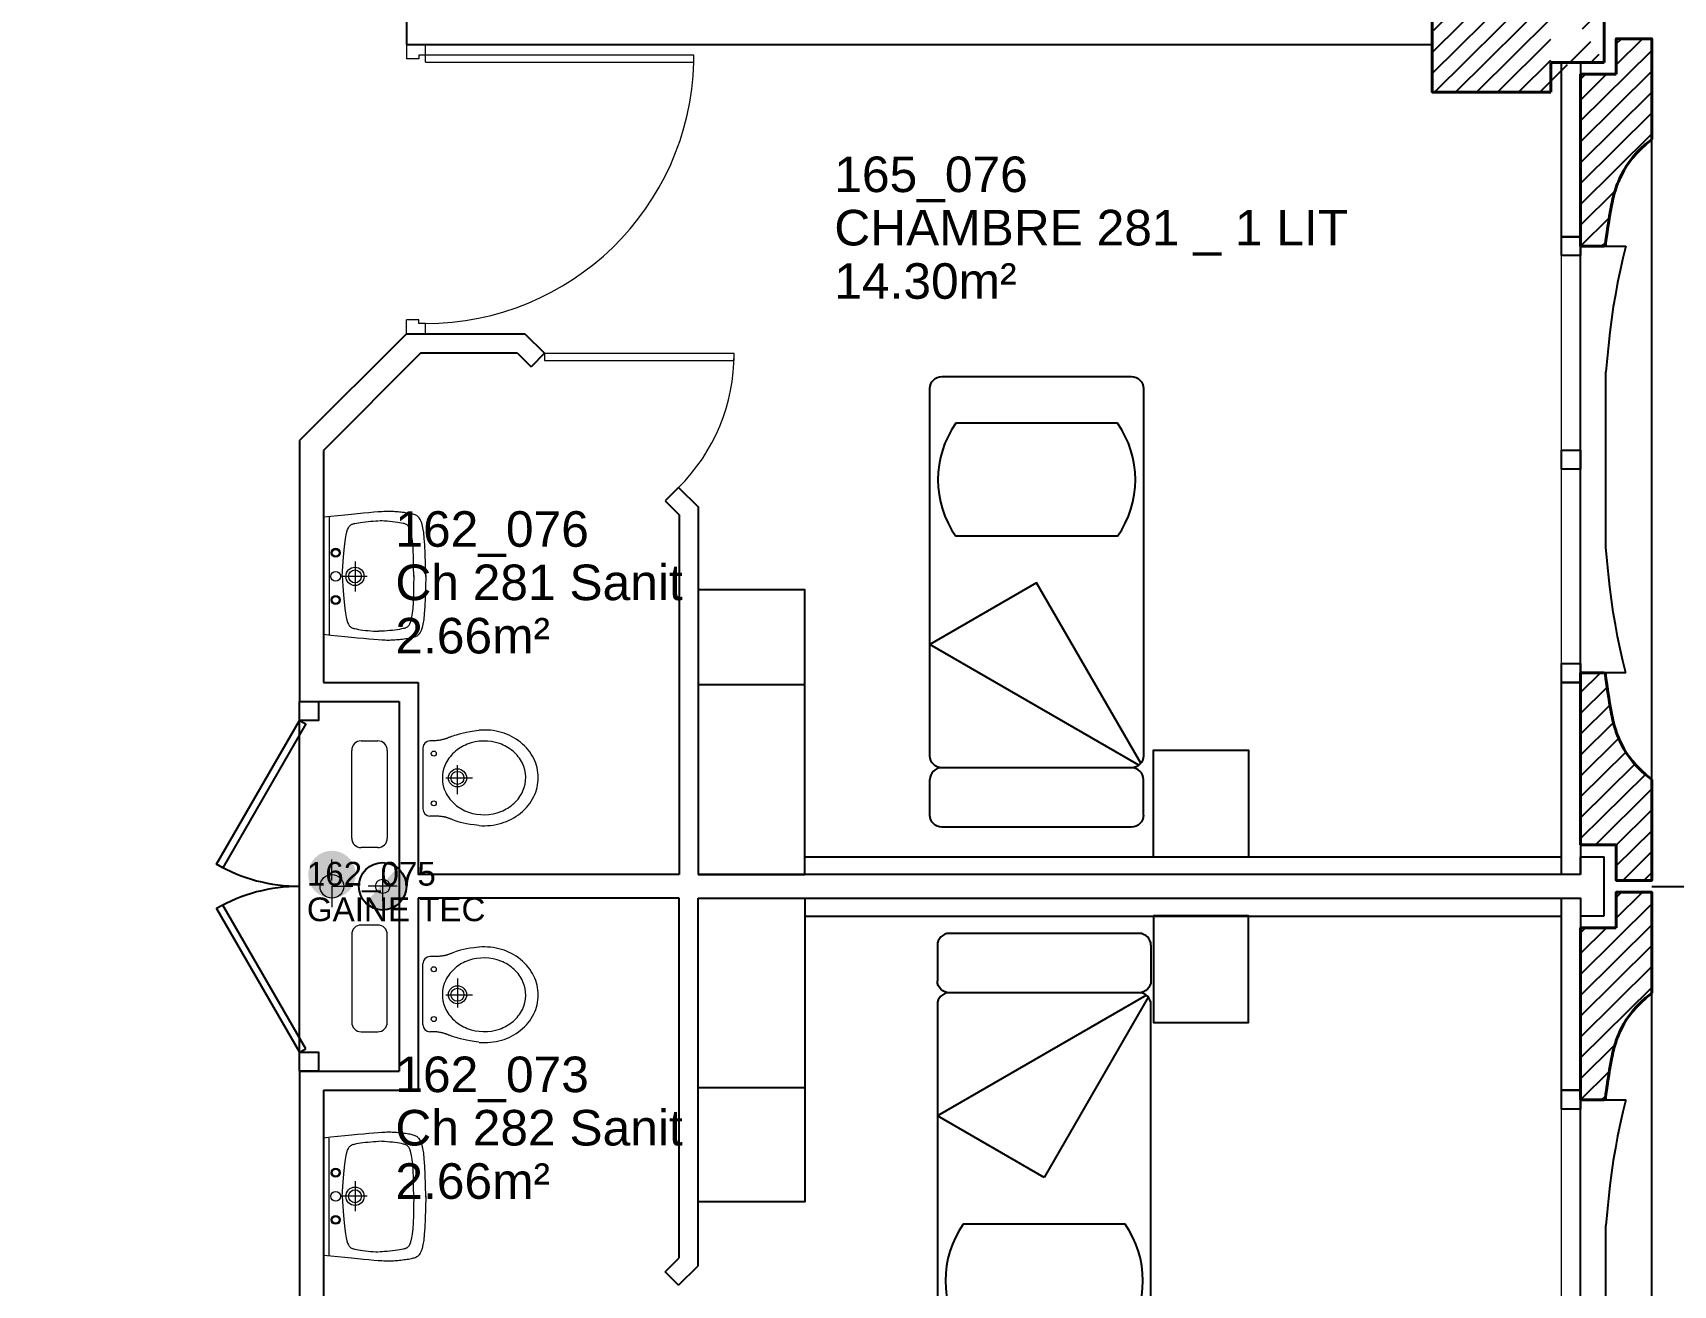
# Model space of a CAD drawing. Header units: millimetres. Extents: x -11 to 211, y -5 to 120.
# Drawn here: x 160.48 to 167.39, y 72.86 to 78.15 of the extents above; entities that cross this region are included whole.
import ezdxf

# ---------------------------------------------------------------- set-up
doc = ezdxf.new("R2010")
doc.units = ezdxf.units.MM
doc.header["$LTSCALE"] = 0.1
doc.header["$MEASUREMENT"] = 0
doc.linetypes.add('CONTINU', pattern=[0])
doc.layers.get('0').update_dxf_attribs({"linetype": 'CONTINUOUS'})
for name, color, linetype in [('150 Chute Eaux Usées -Eaux Vannes', 7, 'CONTINUOUS'), ('400 Lits', 150, 'CONTINUOUS'), ('A_AGENC', 204, 'CONTINUOUS'), ('A_EQMP', 142, 'CONTINUOUS'), ('A_Etiqu_Gaine', 8, 'CONTINUOUS'), ('A_Etiqu_Gaine_ancien', 8, 'CONTINUOUS'), ('A_Etiqu_Gaine_code', 8, 'CONTINUOUS'), ('A_Etiqu_Local', 8, 'CONTINUOUS'), ('A_HACH_STRUC', 7, 'CONTINUOUS'), ('A_MUR_CLOIS', 7, 'CONTINU'), ('A_MURS_ALÈG', 7, 'CONTINU'), ('A_VEGETATION', 3, 'CONTINUOUS')]:
    doc.layers.add(name, color=color, linetype=linetype)
for name, color, linetype, lineweight in [('A_CHASS', 4, 'CONTINU', 0), ('A_MURS_STRU', 7, 'CONTINU', 40), ('A_PORTE', 8, 'CONTINU', 0), ('A_SANI', 5, 'CONTINU', 0)]:
    doc.layers.add(name, color=color, linetype=linetype, lineweight=lineweight)
doc.styles.add('Attribut', font='arial.ttf')

# ---------------------------------------------------------------- blocks, each defined once
blk = doc.blocks.new('BROCA2-G425')
at = {"layer": '400 Lits', "linetype": 'Continuous'}
for p, q in [((19.799994, 30.254654), (19.349993, 29.994843)), ((20.239107, 29.494083), (19.799994, 30.254654)), ((20.231138, 29.486115), (19.349993, 29.994843)), ((20.199995, 29.475227), (19.399992, 29.475227)), ((19.349993, 29.27523), (19.349993, 29.425224)), ((20.249994, 29.27523), (20.249994, 29.425224))]:
    blk.add_line(p, q, dxfattribs=at)
for points in [[(19.349993, 29.524956), (19.349993, 31.075226, -0.414213), (19.399992, 31.125226), (20.199995, 31.125229, -0.414214), (20.249995, 31.075226), (20.249994, 29.524956)], [(20.249994, 29.52523, -0.414213), (20.199995, 29.47523), (19.399992, 29.475227, -0.414214), (19.349992, 29.52523)], [(20.249994, 29.425224, 0.414213), (20.199995, 29.475224), (19.399992, 29.475227, 0.414214), (19.349992, 29.425224)], [(20.249994, 29.27523, -0.414213), (20.199995, 29.22523), (19.399992, 29.225227, -0.414214), (19.349992, 29.27523)]]:
    blk.add_lwpolyline(points, format="xyb", dxfattribs=at)
blk = doc.blocks.new('BROCA2-G426')
at = {"layer": '400 Lits', "linetype": 'Continuous'}
for p, q in [((19.349993, 28.92535), (19.349993, 28.775356)), ((20.249994, 28.92535), (20.249994, 28.775356)), ((20.231138, 28.714466), (19.349993, 28.205738)), ((20.199995, 28.725353), (19.399992, 28.725353)), ((20.239107, 28.706497), (19.799994, 27.945927)), ((19.799994, 27.945927), (19.349993, 28.205738))]:
    blk.add_line(p, q, dxfattribs=at)
for points in [[(20.249994, 28.92535, 0.414213), (20.199995, 28.97535), (19.399992, 28.975353, 0.414214), (19.349992, 28.92535)], [(20.249994, 28.775356, -0.414213), (20.199995, 28.725356), (19.399992, 28.725353, -0.414214), (19.349992, 28.775356)], [(20.249994, 28.67535, 0.414213), (20.199995, 28.72535), (19.399992, 28.725353, 0.414214), (19.349992, 28.67535)], [(19.349993, 28.675625), (19.349993, 27.125355, 0.414214), (19.399992, 27.075355), (20.199995, 27.075352, 0.414214), (20.249995, 27.125355), (20.249994, 28.675625)]]:
    blk.add_lwpolyline(points, format="xyb", dxfattribs=at)
blk = doc.blocks.new('A_Etiqu_Local')
at = {"style": 'Attribut', "flags": 1}
for tag, p in [('CODE_HOPITAL', (-0.4463, 1.632)), ('CODE_SITE', (-0.4463, 1.407)), ('CODE_BATIMENT', (-0.4463, 1.182)), ('CODE_SECTEUR', (-0.4463, 0.957)), ('CODE_ETAGE', (-0.4463, 0.732)), ('NOM_NORMALISE', (-0.4463, -0.843)), ('SECTEUR_ACTIVITE', (-0.4463, -1.068)), ('SOUS_SECTEUR_ACTIVITE', (-0.4463, -1.293)), ('VOLUME', (-0.4463, -1.518)), ('SERVICE', (-0.4463, -1.743)), ('CODE_UG', (-0.4463, -1.968)), ('CODE_UA', (-0.4463, -2.193)), ('CODE_POLE', (-0.4463, -2.418)), ('OCCUPANT_EXTERNE', (-0.4463, -2.643)), ('DISPONIBILITE', (-0.4463, -2.868)), ('ACCES_HANDICAPES', (-0.4463, -3.093)), ('NATURE_SOL', (-0.4463, -3.318)), ('RISQUE_LABORATOIRE', (-0.4463, -3.543)), ('AMIANTE', (-0.4463, -3.768))]:
    blk.add_attdef(tag, p, '', height=0.15, dxfattribs=at)
at = {"layer": 'A_Etiqu_Local', "style": 'Attribut'}
for tag, p in [('CODE_PIECE', (-0.4463, 0.282)), ('NOM_USAGE', (-0.4463, 0.057)), ('SURFACE', (-0.4463, -0.168))]:
    blk.add_attdef(tag, p, '', height=0.15, dxfattribs=at)
blk = doc.blocks.new('A_Etiqu_Gaine')
at = {"style": 'Attribut', "flags": 1}
for tag, p in [('CODE_HOPITAL', (-0.4323, 0.8651)), ('CODE_SITE', (-0.4323, 0.7151)), ('CODE_BATIMENT', (-0.4323, 0.5651)), ('CODE_SECTEUR', (-0.4323, 0.4151)), ('CODE_ETAGE', (-0.4323, 0.2651)), ('NOM_NORMALISE', (-0.4323, -0.3349)), ('SECTEUR_ACTIVITE', (-0.4323, -0.4849)), ('SOUS_SECTEUR_ACTIVITE', (-0.4323, -0.6349)), ('SURFACE', (-0.4323, -0.7849)), ('CODE_UG', (-0.4323, -0.9349)), ('CODE_POLE', (-0.4323, -1.0849)), ('AMIANTE', (-0.4323, -1.2349))]:
    blk.add_attdef(tag, p, '', height=0.1, dxfattribs=at)
at = {"layer": 'A_Etiqu_Gaine', "style": 'Attribut'}
blk.add_attdef('NOM_USAGE', (-0.4323, -0.1849), '', height=0.1, dxfattribs=at)
at = {"layer": 'A_Etiqu_Gaine_ancien', "style": 'Attribut'}
blk.add_attdef('CODE_PIECE_ANCIEN', (-0.4323, 0.1151), '', height=0.1, dxfattribs=at)
at = {"layer": 'A_Etiqu_Gaine_code', "style": 'Attribut'}
blk.add_attdef('CODE_PIECE', (-0.4323, -0.0349), '', height=0.1, dxfattribs=at)
blk = doc.blocks.new('BROCA2-G904')
at = {"layer": '400 Lits', "linetype": 'Continuous'}
for p, q in [((29.340822, 67.299042), (28.659243, 67.299042)), ((29.340822, 66.821945), (28.659243, 66.821945))]:
    blk.add_line(p, q, dxfattribs=at)
for start, end in [(145.008072, 214.992089), (325.007448, 34.99223)]:
    blk.add_arc((29.000032, 67.060493), 0.415985, start, end, dxfattribs=at)

msp = doc.modelspace()

# ---------------------------------------------------------------- hatches: boundary and pattern name
at = {"layer": '150 Chute Eaux Usées -Eaux Vannes', "linetype": 'Continuous'}
for points in [[(161.6361, 74.5966, 1), (161.8361, 74.5966, 1)], [(161.8781, 74.4769, 0.673684), (162.0499, 74.5466, 0.229561), (162.0118, 74.625)]]:
    msp.add_hatch(color=8, dxfattribs=at).paths.add_polyline_path(points)
at = {"layer": 'A_HACH_STRUC'}
h = msp.add_hatch(dxfattribs=at)
h.set_pattern_fill('ANSI31', color=8, scale=0.5, angle=359.76959, style=0)
h.paths.add_polyline_path([(160.0499, 113.8961), (159.5499, 113.8961), (159.5499, 114.3961), (160.0499, 114.3961)])
h.paths.add_polyline_path([(159.2999, 106.6962), (159.2999, 107.1962), (160.0499, 107.1962), (160.0499, 106.6962)])
h.paths.add_polyline_path([(167.2499, 106.6962), (166.7499, 106.6962), (166.7499, 107.1962), (167.2499, 107.1962)])
h.paths.add_polyline_path([(152.8499, 77.8962), (152.3499, 77.8962), (152.3499, 78.3962), (152.8499, 78.3962)])
h.paths.add_polyline_path([(159.5499, 77.8962), (159.3999, 77.8962), (159.3999, 78.3962), (160.0499, 78.3962), (160.0499, 77.8962)], flags=16)
h.paths.add_polyline_path([(174.4499, 107.1962), (174.4499, 106.6962), (173.9499, 106.6962), (173.9499, 107.1962)])
h.paths.add_polyline_path([(174.4499, 99.9962), (173.9499, 99.9962), (173.9499, 99.4962), (174.4499, 99.4962)])
h.paths.add_polyline_path([(159.4501, 92.3962), (159.4501, 92.6462), (160.1999, 92.6462), (160.1999, 92.3962)], flags=17)
h.paths.add_polyline_path([(159.4501, 92.3962), (159.4501, 92.6462)], flags=16)
h.paths.add_polyline_path([(159.4501, 92.9462), (159.4501, 92.6962)], flags=16)
h.paths.add_polyline_path([(159.4501, 92.9462), (159.4501, 92.6962), (160.1999, 92.6962), (160.1999, 92.9462)], flags=17)
h.paths.add_polyline_path([(160.0499, 85.5962), (160.0499, 85.0962), (159.5499, 85.0962), (159.5499, 85.5962)], flags=17)
h.paths.add_polyline_path([(152.8499, 85.5962), (152.8499, 85.0962), (152.3499, 85.0962), (152.3499, 85.5962)])
h.paths.add_polyline_path([(145.9999, 85.5962), (145.9999, 85.0962), (145.4999, 85.0962), (145.4999, 85.5962)])
h.paths.add_polyline_path([(145.9999, 78.3962), (145.9999, 77.8962), (145.4999, 77.8962), (145.4999, 78.3962)])
edge = h.paths.add_edge_path()
edge.add_line((166.3748, 85.3966), (166.3748, 85.2962))
edge.add_line((166.3748, 78.1965), (166.3748, 78.0962))
edge.add_line((167.0998, 85.2217), (167.0998, 85.4714))
edge.add_line((166.8749, 85.0963), (166.8749, 85.2217))
edge.add_line((167.0998, 85.2217), (166.8749, 85.2217))
edge.add_line((167.0998, 85.4714), (166.8749, 85.4714))
edge.add_line((166.8749, 85.5962), (166.8749, 85.4714))
edge.add_line((166.8749, 85.0962), (166.3748, 85.0962))
edge.add_line((166.3748, 85.0962), (166.3748, 85.2962))
edge.add_line((166.3748, 85.3966), (166.3748, 85.5962))
edge.add_line((166.3748, 85.5962), (166.8749, 85.5962))
edge.add_line((152.3749, 99.6216), (152.3749, 99.8713))
edge.add_line((152.3749, 99.6216), (152.5999, 99.6216))
edge.add_line((152.3749, 99.8713), (152.5999, 99.8713))
edge.add_line((152.5999, 99.9962), (152.5999, 99.8713))
edge.add_line((153.0999, 99.7965), (153.0999, 99.9962))
edge.add_line((153.0999, 99.9962), (152.5999, 99.9962))
edge.add_line((152.5999, 99.4962), (152.5999, 99.6216))
edge.add_line((152.5999, 99.4962), (153.0999, 99.4962))
edge.add_line((153.0999, 99.4962), (153.0999, 99.7965))
edge.add_line((167.0998, 78.0217), (167.0998, 78.2714))
edge.add_line((166.8749, 77.8962), (166.8749, 78.0217))
edge.add_line((167.0998, 78.0217), (166.8749, 78.0217))
edge.add_line((167.0998, 78.2714), (166.8749, 78.2714))
edge.add_line((166.8749, 78.3962), (166.8749, 78.2714))
edge.add_line((166.8749, 77.8962), (166.3748, 77.8962))
edge.add_line((166.3748, 77.8962), (166.3748, 78.0962))
edge.add_line((166.3748, 78.1965), (166.3748, 78.3962))
edge.add_line((166.3748, 78.3962), (166.8749, 78.3962))
h = msp.add_hatch(dxfattribs=at)
h.set_pattern_fill('ANSI31', color=8, scale=0.5, angle=359.76959, style=0)
h.set_pattern_definition([(44.7696, (166.99984, 77.24652), (-0.044016, 0.0443715), [])])
h.paths.add_polyline_path([(167.2999, 78.1215), (167.1499, 78.1215), (167.1499, 77.9716), (166.9998, 77.9716), (166.9998, 77.2865), (166.9998, 77.2465), (167.1027, 77.2465), (167.1045, 77.2565), (167.1068, 77.2703), (167.1093, 77.2872), (167.1122, 77.3067), (167.1153, 77.3279), (167.1187, 77.3503), (167.1222, 77.3731), (167.126, 77.3957), (167.13, 77.4175), (167.1341, 77.4378), (167.1362, 77.4472), (167.1384, 77.4561), (167.1406, 77.4646), (167.1428, 77.4727), (167.1452, 77.4806), (167.1477, 77.4882), (167.1503, 77.4958), (167.153, 77.5032), (167.1558, 77.5107), (167.1589, 77.5182), (167.1654, 77.5336), (167.173, 77.5495), (167.1817, 77.5659), (167.1919, 77.5829), (167.2039, 77.6005), (167.218, 77.6186), (167.2343, 77.6372), (167.2532, 77.6564), (167.275, 77.6762), (167.2999, 77.6965)])
h = msp.add_hatch(dxfattribs=at)
h.set_pattern_fill('ANSI31', color=8, scale=0.5, angle=359.76959, style=0)
h.set_pattern_definition([(44.7696, (166.99984, 74.57152), (-0.044016, 0.0443715), [])])
h.paths.add_polyline_path([(167.2999, 74.9965), (167.275, 75.0169), (167.2532, 75.0366), (167.2343, 75.0558), (167.218, 75.0745), (167.2039, 75.0926), (167.1919, 75.1101), (167.1817, 75.1271), (167.173, 75.1436), (167.1654, 75.1595), (167.1589, 75.1749), (167.1558, 75.1824), (167.153, 75.1898), (167.1503, 75.1973), (167.1477, 75.2048), (167.1452, 75.2125), (167.1428, 75.2203), (167.1406, 75.2285), (167.1384, 75.237), (167.1362, 75.2459), (167.1341, 75.2552), (167.13, 75.2755), (167.126, 75.2973), (167.1222, 75.3199), (167.1187, 75.3428), (167.1153, 75.3651), (167.1122, 75.3864), (167.1093, 75.4058), (167.1068, 75.4228), (167.1045, 75.4366), (167.1027, 75.4465), (166.9998, 75.4465), (166.9998, 75.4065), (166.9998, 75.4065), (166.9998, 74.7214), (167.1499, 74.7214), (167.1499, 74.5715), (167.2999, 74.5715)])
h = msp.add_hatch(dxfattribs=at)
h.set_pattern_fill('ANSI31', color=8, scale=0.5, angle=359.76959, style=0)
h.set_pattern_definition([(44.7696, (166.99984, 73.64652), (-0.044016, 0.0443715), [])])
h.paths.add_polyline_path([(167.2999, 74.5215), (167.1499, 74.5215), (167.1499, 74.3716), (166.9998, 74.3716), (166.9998, 73.6465), (167.1027, 73.6465), (167.1045, 73.6565), (167.1068, 73.6703), (167.1093, 73.6872), (167.1122, 73.7067), (167.1153, 73.7279), (167.1187, 73.7503), (167.1222, 73.7731), (167.126, 73.7957), (167.13, 73.8175), (167.1341, 73.8378), (167.1362, 73.8472), (167.1384, 73.8561), (167.1406, 73.8646), (167.1428, 73.8727), (167.1452, 73.8806), (167.1477, 73.8882), (167.1503, 73.8958), (167.153, 73.9032), (167.1558, 73.9107), (167.1589, 73.9182), (167.1654, 73.9336), (167.173, 73.9495), (167.1817, 73.9659), (167.1919, 73.9829), (167.2039, 74.0005), (167.218, 74.0186), (167.2343, 74.0372), (167.2532, 74.0564), (167.275, 74.0762), (167.2999, 74.0965)])

# ---------------------------------------------------------------- linework, layer by layer
at = {"layer": '150 Chute Eaux Usées -Eaux Vannes', "color": 8, "linetype": 'Continuous'}
msp.add_circle((161.9499, 74.5466), 0.1, dxfattribs=at)
at = {"layer": 'A_AGENC', "color": 8, "linetype": 'Continuous'}
msp.add_line((161.5999, 73.8465), (161.5999, 75.2465), dxfattribs=at)
for points in [[(161.6258, 75.2315), (161.2758, 74.6252), (161.2499, 74.6402), (161.5999, 75.2465)], [(161.6258, 73.8615), (161.2758, 74.4677), (161.2499, 74.4527), (161.5999, 73.8465)]]:
    msp.add_lwpolyline(points, close=True, dxfattribs=at)
for centre, start, end in [((161.5999, 75.2465), 240.00001, 270), ((161.5999, 73.8465), 90, 120)]:
    msp.add_arc(centre, 0.7, start, end, dxfattribs=at)
at = {"layer": 'A_CHASS', "color": 8}
for p, q in [((166.9198, 76.3865), (166.9198, 77.2065)), ((166.9998, 76.3865), (166.9998, 77.2065))]:
    msp.add_line(p, q, dxfattribs=at)
at = {"layer": 'A_CHASS', "color": 8, "linetype": 'Continuous'}
for p, q in [((166.9198, 75.4865), (166.9198, 76.3065)), ((166.9998, 76.3065), (166.9998, 75.4865)), ((166.9198, 71.8865), (166.9198, 73.6065)), ((166.9998, 73.6065), (166.9998, 72.7865))]:
    msp.add_line(p, q, dxfattribs=at)
at = {"layer": 'A_EQMP', "color": 8, "linetype": 'Continuous'}
for p, q in [((163.7299, 75.3966), (163.2799, 75.3966)), ((163.7299, 74.6714), (166.9198, 74.6714)), ((163.7299, 74.421), (166.9198, 74.421)), ((163.7299, 73.6965), (163.2799, 73.6965))]:
    msp.add_line(p, q, dxfattribs=at)
for points in [[(163.2799, 74.5966), (163.7299, 74.5966), (163.7299, 75.7966), (163.2799, 75.7966)], [(163.2799, 74.4965), (163.7299, 74.4965), (163.7299, 73.216), (163.2799, 73.216)], [(165.1999, 74.4215), (165.1999, 73.9715), (165.5999, 73.9715), (165.5999, 74.4215)]]:
    msp.add_lwpolyline(points, close=True, dxfattribs=at)
msp.add_lwpolyline([(165.1999, 74.6714), (165.1999, 75.1214), (165.5999, 75.1214), (165.5999, 74.6714)], dxfattribs=at)
at = {"layer": 'A_MUR_CLOIS', "color": 8, "linetype": 'Continuous'}
for p, q in [((162.0499, 78.1965), (162.0499, 78.0965)), ((162.0499, 78.0965), (166.3748, 78.0965)), ((162.0499, 76.8768), (161.5999, 76.4268)), ((162.0499, 76.8768), (162.5499, 76.8768)), ((162.5499, 76.8768), (162.632, 76.7946)), ((162.1113, 76.7968), (161.6999, 76.3853)), ((162.1113, 76.7968), (162.5167, 76.7968)), ((162.5167, 76.7968), (162.5754, 76.738)), ((162.632, 76.7946), (162.5754, 76.738)), ((161.5999, 76.4268), (161.5999, 75.3265)), ((161.6999, 76.3853), (161.6999, 75.4065)), ((163.1977, 76.2289), (163.1411, 76.1724)), ((163.1977, 76.2289), (163.2799, 76.1468)), ((163.1411, 76.1724), (163.1999, 76.1136)), ((163.2799, 76.1468), (163.2799, 74.5965)), ((163.1999, 76.1136), (163.1999, 74.5965)), ((161.6999, 75.4065), (162.0994, 75.4065)), ((162.0994, 75.4065), (162.0994, 74.5965)), ((161.5999, 75.3265), (162.0194, 75.3265)), ((162.0194, 75.3265), (162.0194, 73.7665)), ((166.9998, 74.5967), (166.9998, 74.6714)), ((166.9998, 74.6714), (167.0998, 74.6714)), ((167.0998, 74.4217), (167.0998, 74.6714)), ((163.1999, 74.5965), (162.0994, 74.5965)), ((166.9998, 74.5965), (163.2799, 74.5965)), ((163.1999, 74.4965), (162.0994, 74.4965)), ((162.0994, 74.4965), (162.0994, 73.6865)), ((163.1999, 72.9794), (163.1999, 74.4965)), ((163.2799, 74.4965), (166.9998, 74.4965)), ((163.2799, 72.9463), (163.2799, 74.4965)), ((166.9998, 74.4967), (166.9998, 74.4217)), ((166.9998, 74.4217), (167.0998, 74.4217)), ((161.5999, 73.7665), (162.0194, 73.7665)), ((161.5999, 73.7665), (161.5999, 72.6663)), ((161.6999, 73.6865), (162.0994, 73.6865)), ((161.6999, 73.6865), (161.6999, 72.7077)), ((163.1411, 72.9207), (163.1999, 72.9794)), ((163.1977, 72.8641), (163.1411, 72.9207)), ((163.1977, 72.8641), (163.2799, 72.9463))]:
    msp.add_line(p, q, dxfattribs=at)
at = {"layer": 'A_MUR_CLOIS', "color": 8}
for points in [[(166.9998, 77.2865), (166.9198, 77.2865), (166.9198, 78.0217), (166.9998, 78.0217)], [(166.9998, 74.5965), (166.9198, 74.5965), (166.9198, 75.4065), (166.9998, 75.4065)], [(166.9998, 73.6865), (166.9198, 73.6865), (166.9198, 74.4965), (166.9998, 74.4965)]]:
    msp.add_lwpolyline(points, close=True, dxfattribs=at)
at = {"layer": 'A_MUR_CLOIS', "color": 8, "linetype": 'Continuous'}
for points in [[(166.9998, 77.2065), (166.9198, 77.2065), (166.9198, 77.2865), (166.9998, 77.2865)], [(166.9998, 76.3065), (166.9198, 76.3065), (166.9198, 76.3865), (166.9998, 76.3865)], [(166.9998, 75.4065), (166.9198, 75.4065), (166.9198, 75.4865), (166.9998, 75.4865)], [(161.5999, 75.3265), (161.6799, 75.3265), (161.6799, 75.2465), (161.5999, 75.2465)], [(161.5999, 73.8465), (161.6799, 73.8465), (161.6799, 73.7665), (161.5999, 73.7665)], [(166.9998, 73.6065), (166.9198, 73.6065), (166.9198, 73.6865), (166.9998, 73.6865)]]:
    msp.add_lwpolyline(points, close=True, dxfattribs=at)
at = {"layer": 'A_MURS_ALÈG', "color": 8, "ltscale": 200}
for p, q in [((167.2999, 74.9965), (167.2999, 77.6965)), ((167.1064, 75.9771), (167.1064, 76.7159)), ((167.2999, 71.3965), (167.2999, 74.0965)), ((167.1064, 72.3771), (167.1064, 73.1159))]:
    msp.add_line(p, q, dxfattribs=at)
for points in [[(167.1898, 75.4465), (166.9998, 75.4465), (166.9998, 77.2465), (167.1898, 77.2465)], [(167.1898, 77.2465), (167.1774, 77.1954), (167.166, 77.1443), (167.1557, 77.0933), (167.1463, 77.0419), (167.1378, 76.99), (167.1302, 76.9374), (167.1233, 76.884), (167.1171, 76.8294), (167.1115, 76.7734), (167.1064, 76.7159)], [(167.1898, 75.4465), (167.1774, 75.4977), (167.166, 75.5487), (167.1557, 75.5998), (167.1463, 75.6512), (167.1378, 75.703), (167.1302, 75.7556), (167.1233, 75.8091), (167.1171, 75.8637), (167.1115, 75.9196), (167.1064, 75.9771)], [(167.1898, 71.8465), (166.9998, 71.8465), (166.9998, 73.6465), (167.1898, 73.6465)], [(167.1898, 73.6465), (167.1774, 73.5954), (167.166, 73.5443), (167.1557, 73.4933), (167.1463, 73.4419), (167.1378, 73.39), (167.1302, 73.3375), (167.1233, 73.284), (167.1171, 73.2294), (167.1115, 73.1734), (167.1064, 73.1159)]]:
    msp.add_lwpolyline(points, dxfattribs=at)
at = {"layer": 'A_MURS_STRU', "color": 8, "linetype": 'Continuous'}
for p, q in [((167.0998, 78.0217), (167.0998, 78.2714)), ((167.0998, 78.0217), (166.8749, 78.0217)), ((166.8749, 77.8962), (166.8749, 78.0217)), ((167.1499, 77.9716), (166.9998, 77.9716)), ((166.9998, 77.2465), (166.9998, 77.9716)), ((167.0998, 77.2465), (166.9998, 77.2465)), ((166.9998, 75.4465), (166.9998, 74.7214)), ((167.0998, 75.4465), (166.9998, 75.4465)), ((167.1499, 74.7214), (166.9998, 74.7214)), ((167.1499, 74.3716), (166.9998, 74.3716)), ((166.9998, 73.6465), (166.9998, 74.3716)), ((167.0998, 73.6465), (166.9998, 73.6465))]:
    msp.add_line(p, q, dxfattribs=at)
at = {"layer": 'A_MURS_STRU', "color": 8}
for p, q in [((166.3748, 78.1965), (166.3748, 78.0962)), ((166.9998, 75.4465), (166.9998, 74.7214)), ((166.9998, 74.3716), (166.9998, 73.6465))]:
    msp.add_line(p, q, dxfattribs=at)
at = {"layer": 'A_MURS_STRU', "color": 8, "linetype": 'Continuous'}
for points in [[(166.8749, 77.8962), (166.3748, 77.8962), (166.3748, 78.0962)], [(167.1499, 77.9716), (167.1499, 78.1215), (167.2999, 78.1215), (167.2999, 77.6965)], [(167.2999, 77.6965), (167.275, 77.6762), (167.2532, 77.6564), (167.2343, 77.6372), (167.218, 77.6186), (167.2039, 77.6005), (167.1919, 77.5829), (167.1817, 77.5659), (167.173, 77.5495), (167.1654, 77.5336), (167.1589, 77.5182), (167.1589, 77.5182), (167.1558, 77.5107), (167.153, 77.5032), (167.1503, 77.4958), (167.1477, 77.4882), (167.1452, 77.4806), (167.1428, 77.4727), (167.1406, 77.4646), (167.1384, 77.4561), (167.1362, 77.4472), (167.1341, 77.4378), (167.1341, 77.4378), (167.13, 77.4175), (167.126, 77.3957), (167.1222, 77.3731), (167.1187, 77.3503), (167.1153, 77.3279), (167.1122, 77.3067), (167.1093, 77.2872), (167.1068, 77.2703), (167.1045, 77.2565), (167.1027, 77.2464)], [(167.2999, 74.9965), (167.275, 75.0169), (167.2532, 75.0366), (167.2343, 75.0558), (167.218, 75.0745), (167.2039, 75.0926), (167.1919, 75.1101), (167.1817, 75.1271), (167.173, 75.1436), (167.1654, 75.1595), (167.1589, 75.1749), (167.1589, 75.1749), (167.1558, 75.1824), (167.153, 75.1898), (167.1503, 75.1973), (167.1477, 75.2048), (167.1452, 75.2125), (167.1428, 75.2203), (167.1406, 75.2285), (167.1384, 75.237), (167.1362, 75.2459), (167.1341, 75.2552), (167.1341, 75.2552), (167.13, 75.2755), (167.126, 75.2973), (167.1222, 75.3199), (167.1187, 75.3428), (167.1153, 75.3651), (167.1122, 75.3864), (167.1093, 75.4058), (167.1068, 75.4228), (167.1045, 75.4366), (167.1027, 75.4466)], [(167.1499, 74.7214), (167.1499, 74.5715), (167.2999, 74.5715), (167.2999, 74.9965)], [(167.1499, 74.3716), (167.1499, 74.5215), (167.2999, 74.5215), (167.2999, 74.0965)], [(167.2999, 74.0965), (167.275, 74.0762), (167.2532, 74.0564), (167.2343, 74.0372), (167.218, 74.0186), (167.2039, 74.0005), (167.1919, 73.9829), (167.1817, 73.9659), (167.173, 73.9495), (167.1654, 73.9336), (167.1589, 73.9182), (167.1589, 73.9182), (167.1558, 73.9107), (167.153, 73.9032), (167.1503, 73.8958), (167.1477, 73.8882), (167.1452, 73.8806), (167.1428, 73.8727), (167.1406, 73.8646), (167.1384, 73.8561), (167.1362, 73.8472), (167.1341, 73.8378), (167.1341, 73.8378), (167.13, 73.8175), (167.126, 73.7957), (167.1222, 73.7731), (167.1187, 73.7503), (167.1153, 73.7279), (167.1122, 73.7067), (167.1093, 73.6872), (167.1068, 73.6703), (167.1045, 73.6565), (167.1027, 73.6464)]]:
    msp.add_lwpolyline(points, dxfattribs=at)
at = {"layer": 'A_PORTE', "color": 8, "linetype": 'Continuous'}
for p, q in [((162.0499, 78.096), (162.1299, 78.096)), ((162.0499, 78.096), (162.0499, 78.0362)), ((162.1299, 78.0222), (162.1299, 78.096)), ((162.1021, 78.0362), (162.0499, 78.0362)), ((163.2615, 78.0522), (162.1021, 78.0522)), ((162.1021, 78.0522), (162.1021, 78.0362)), ((162.1299, 78.0222), (163.2615, 78.0222)), ((163.2615, 78.0222), (163.2615, 78.0522)), ((162.1021, 76.9362), (162.0499, 76.9362)), ((162.0499, 76.8763), (162.0499, 76.9362)), ((162.1021, 76.9202), (162.1021, 76.9362)), ((162.1299, 76.9202), (162.1021, 76.9202)), ((162.1299, 76.8763), (162.1299, 76.9202)), ((162.0499, 76.8763), (162.1299, 76.8763))]:
    msp.add_line(p, q, dxfattribs=at)
msp.add_lwpolyline([(162.632, 76.7641), (163.432, 76.7641), (163.432, 76.7941), (162.632, 76.7941)], close=True, dxfattribs=at)
for centre, radius, start, end in [((162.1299, 78.0522), 1.132, 270, 358.48138), ((162.632, 76.7941), 0.8, 314.99999, 0)]:
    msp.add_arc(centre, radius, start, end, dxfattribs=at)
at = {"layer": 'A_SANI', "color": 8, "linetype": 'Continuous'}
for p, q in [((161.6999, 76.1034), (161.6999, 75.6081)), ((161.7248, 76.1034), (161.7248, 75.6081)), ((161.809, 76.0638), (161.8107, 76.066)), ((161.8107, 76.066), (161.8124, 76.0679)), ((161.8124, 76.0679), (161.8143, 76.0696)), ((161.8143, 76.0696), (161.8163, 76.071)), ((161.8163, 76.071), (161.8184, 76.0723)), ((161.8184, 76.0723), (161.8207, 76.0734)), ((161.8207, 76.0734), (161.8232, 76.0744)), ((161.8232, 76.0744), (161.8258, 76.0753)), ((161.8258, 76.0753), (161.8288, 76.0762)), ((161.8288, 76.0762), (161.832, 76.077)), ((161.832, 76.077), (161.8393, 76.0786)), ((161.8393, 76.0786), (161.8477, 76.0801)), ((161.8477, 76.0801), (161.8569, 76.0816)), ((161.8569, 76.0816), (161.8669, 76.083)), ((161.8669, 76.083), (161.8774, 76.0843)), ((161.8774, 76.0843), (161.8882, 76.0855)), ((161.8882, 76.0855), (161.8993, 76.0865)), ((161.8993, 76.0865), (161.9105, 76.0873)), ((161.9105, 76.0873), (161.9215, 76.0879)), ((161.9215, 76.0879), (161.9323, 76.0883)), ((161.9474, 76.0879), (161.9366, 76.0883)), ((161.9584, 76.0873), (161.9474, 76.0879)), ((161.9696, 76.0865), (161.9584, 76.0873)), ((161.9807, 76.0855), (161.9696, 76.0865)), ((161.9916, 76.0843), (161.9807, 76.0855)), ((162.0021, 76.083), (161.9916, 76.0843)), ((162.012, 76.0816), (162.0021, 76.083)), ((162.0212, 76.0801), (162.012, 76.0816)), ((162.0296, 76.0786), (162.0212, 76.0801)), ((162.0369, 76.077), (162.0296, 76.0786)), ((162.0401, 76.0762), (162.0369, 76.077)), ((162.0431, 76.0753), (162.0401, 76.0762)), ((162.0458, 76.0744), (162.0431, 76.0753)), ((162.0482, 76.0734), (162.0458, 76.0744)), ((162.0505, 76.0723), (162.0482, 76.0734)), ((162.0526, 76.071), (162.0505, 76.0723)), ((162.0546, 76.0696), (162.0526, 76.071)), ((162.0565, 76.0679), (162.0546, 76.0696)), ((162.0582, 76.066), (162.0565, 76.0679)), ((162.06, 76.0638), (162.0582, 76.066)), ((161.7904, 75.9915), (161.7933, 76.0122)), ((161.7933, 76.0122), (161.7963, 76.0286)), ((161.7963, 76.0286), (161.7993, 76.0414)), ((161.7993, 76.0414), (161.8024, 76.0511)), ((161.8024, 76.0511), (161.8056, 76.0583)), ((161.8056, 76.0583), (161.809, 76.0638)), ((162.0633, 76.0583), (162.06, 76.0638)), ((162.0664, 76.0511), (162.0633, 76.0583)), ((162.0693, 76.0414), (162.0664, 76.0511)), ((162.072, 76.0286), (162.0693, 76.0414)), ((162.0744, 76.0122), (162.072, 76.0286)), ((162.0765, 75.9915), (162.0744, 76.0122)), ((161.7817, 75.8975), (161.7846, 75.9347)), ((161.7846, 75.9347), (161.7875, 75.9659)), ((161.7875, 75.9659), (161.7904, 75.9915)), ((162.0782, 75.9659), (162.0765, 75.9915)), ((162.0795, 75.9347), (162.0782, 75.9659)), ((162.0803, 75.8975), (162.0795, 75.9347)), ((161.7787, 75.8535), (161.7817, 75.8975)), ((161.7787, 75.8569), (161.7817, 75.8129)), ((161.8334, 75.917), (161.8334, 75.7906)), ((162.0807, 75.8535), (162.0803, 75.8975)), ((162.0807, 75.8569), (162.0803, 75.8129)), ((161.7817, 75.8129), (161.7846, 75.7757)), ((161.8845, 75.8538), (161.7823, 75.8538)), ((162.0803, 75.8129), (162.0795, 75.7757)), ((161.7846, 75.7757), (161.7875, 75.7446)), ((161.7875, 75.7446), (161.7904, 75.719)), ((161.7904, 75.719), (161.7933, 75.6983)), ((162.0765, 75.719), (162.0744, 75.6983)), ((162.0782, 75.7446), (162.0765, 75.719)), ((162.0795, 75.7757), (162.0782, 75.7446)), ((161.7933, 75.6983), (161.7963, 75.6818)), ((161.7963, 75.6818), (161.7993, 75.6691)), ((161.7993, 75.6691), (161.8024, 75.6594)), ((161.8024, 75.6594), (161.8056, 75.6521)), ((161.8056, 75.6521), (161.809, 75.6467)), ((162.0633, 75.6521), (162.06, 75.6467)), ((162.0664, 75.6594), (162.0633, 75.6521)), ((162.0693, 75.6691), (162.0664, 75.6594)), ((162.072, 75.6818), (162.0693, 75.6691)), ((162.0744, 75.6983), (162.072, 75.6818)), ((161.809, 75.6467), (161.8107, 75.6445)), ((161.8107, 75.6445), (161.8124, 75.6426)), ((161.8124, 75.6426), (161.8143, 75.6409)), ((161.8143, 75.6409), (161.8163, 75.6394)), ((161.8163, 75.6394), (161.8184, 75.6382)), ((161.8184, 75.6382), (161.8207, 75.637)), ((161.8207, 75.637), (161.8232, 75.636)), ((161.8232, 75.636), (161.8258, 75.6351)), ((161.8258, 75.6351), (161.8288, 75.6343)), ((161.8288, 75.6343), (161.832, 75.6335)), ((161.832, 75.6335), (161.8393, 75.6319)), ((161.8393, 75.6319), (161.8477, 75.6303)), ((161.8477, 75.6303), (161.857, 75.6288)), ((161.857, 75.6288), (161.867, 75.6274)), ((161.867, 75.6274), (161.8776, 75.6261)), ((161.8776, 75.6261), (161.8887, 75.625)), ((161.8887, 75.625), (161.9001, 75.624)), ((161.9001, 75.624), (161.9116, 75.6231)), ((161.9116, 75.6231), (161.9231, 75.6225)), ((161.9231, 75.6225), (161.9345, 75.6221)), ((161.9458, 75.6225), (161.9344, 75.6221)), ((161.9573, 75.6231), (161.9458, 75.6225)), ((161.9688, 75.624), (161.9573, 75.6231)), ((161.9802, 75.625), (161.9688, 75.624)), ((161.9913, 75.6261), (161.9802, 75.625)), ((162.0019, 75.6274), (161.9913, 75.6261)), ((162.0119, 75.6288), (162.0019, 75.6274)), ((162.0212, 75.6303), (162.0119, 75.6288)), ((162.0296, 75.6319), (162.0212, 75.6303)), ((162.0369, 75.6335), (162.0296, 75.6319)), ((162.0401, 75.6343), (162.0369, 75.6335)), ((162.0431, 75.6351), (162.0401, 75.6343)), ((162.0458, 75.636), (162.0431, 75.6351)), ((162.0482, 75.637), (162.0458, 75.636)), ((162.0505, 75.6382), (162.0482, 75.637)), ((162.0526, 75.6394), (162.0505, 75.6382)), ((162.0546, 75.6409), (162.0526, 75.6394)), ((162.0565, 75.6426), (162.0546, 75.6409)), ((162.0582, 75.6445), (162.0565, 75.6426)), ((162.06, 75.6467), (162.0582, 75.6445)), ((161.8194, 74.75), (161.8194, 75.12)), ((161.8594, 75.16), (161.9294, 75.16)), ((161.9694, 75.12), (161.9694, 74.75)), ((162.1194, 75.1301), (162.1194, 74.8729)), ((162.1514, 75.1602), (162.1482, 75.16)), ((162.2652, 74.9355), (162.2652, 75.0576)), ((162.2163, 75.0039), (162.3286, 75.0039)), ((162.1514, 74.8428), (162.1482, 74.8429)), ((161.9294, 74.71), (161.8594, 74.71)), ((161.7361, 74.5716), (161.7361, 74.6595)), ((161.7361, 74.5466), (161.7361, 74.4587)), ((161.7361, 74.5466), (161.8239, 74.5466)), ((162.0113, 74.5466), (161.8884, 74.5466)), ((161.9499, 74.6081), (161.9499, 74.4851)), ((161.8194, 74.3431), (161.8194, 73.9731)), ((161.9294, 74.3831), (161.8594, 74.3831)), ((161.9694, 73.9731), (161.9694, 74.3431)), ((162.1194, 73.9631), (162.1194, 74.2202)), ((162.1514, 74.2503), (162.1482, 74.2502)), ((162.2652, 74.1576), (162.2652, 74.0355)), ((162.2163, 74.0892), (162.3286, 74.0892)), ((161.8594, 73.9331), (161.9294, 73.9331)), ((162.1514, 73.933), (162.1482, 73.9331)), ((161.6999, 72.9897), (161.6999, 73.485)), ((161.7248, 72.9897), (161.7248, 73.485)), ((161.8024, 73.4338), (161.8056, 73.441)), ((161.8056, 73.441), (161.809, 73.4464)), ((161.809, 73.4464), (161.8107, 73.4486)), ((161.8107, 73.4486), (161.8124, 73.4505)), ((161.8124, 73.4505), (161.8143, 73.4522)), ((161.8143, 73.4522), (161.8163, 73.4537)), ((161.8163, 73.4537), (161.8184, 73.455)), ((161.8184, 73.455), (161.8207, 73.4561)), ((161.8207, 73.4561), (161.8232, 73.4571)), ((161.8232, 73.4571), (161.8258, 73.458)), ((161.8258, 73.458), (161.8288, 73.4588)), ((161.8288, 73.4588), (161.832, 73.4596)), ((161.832, 73.4596), (161.8393, 73.4612)), ((161.8393, 73.4612), (161.8477, 73.4628)), ((161.8477, 73.4628), (161.857, 73.4643)), ((161.857, 73.4643), (161.867, 73.4657)), ((161.867, 73.4657), (161.8776, 73.467)), ((161.8776, 73.467), (161.8887, 73.4681)), ((161.8887, 73.4681), (161.9001, 73.4692)), ((161.9001, 73.4692), (161.9116, 73.47)), ((161.9116, 73.47), (161.9231, 73.4706)), ((161.9231, 73.4706), (161.9345, 73.471)), ((161.9458, 73.4706), (161.9344, 73.471)), ((161.9573, 73.47), (161.9458, 73.4706)), ((161.9688, 73.4692), (161.9573, 73.47)), ((161.9802, 73.4681), (161.9688, 73.4692)), ((161.9913, 73.467), (161.9802, 73.4681)), ((162.0019, 73.4657), (161.9913, 73.467)), ((162.0119, 73.4643), (162.0019, 73.4657)), ((162.0212, 73.4628), (162.0119, 73.4643)), ((162.0296, 73.4612), (162.0212, 73.4628)), ((162.0369, 73.4596), (162.0296, 73.4612)), ((162.0401, 73.4588), (162.0369, 73.4596)), ((162.0431, 73.458), (162.0401, 73.4588)), ((162.0458, 73.4571), (162.0431, 73.458)), ((162.0482, 73.4561), (162.0458, 73.4571)), ((162.0505, 73.455), (162.0482, 73.4561)), ((162.0526, 73.4537), (162.0505, 73.455)), ((162.0546, 73.4522), (162.0526, 73.4537)), ((162.0565, 73.4505), (162.0546, 73.4522)), ((162.0582, 73.4486), (162.0565, 73.4505)), ((162.06, 73.4464), (162.0582, 73.4486)), ((162.0633, 73.441), (162.06, 73.4464)), ((162.0664, 73.4338), (162.0633, 73.441)), ((161.7875, 73.3485), (161.7904, 73.3741)), ((161.7904, 73.3741), (161.7933, 73.3949)), ((161.7933, 73.3949), (161.7963, 73.4113)), ((161.7963, 73.4113), (161.7993, 73.424)), ((161.7993, 73.424), (161.8024, 73.4338)), ((162.0693, 73.424), (162.0664, 73.4338)), ((162.072, 73.4113), (162.0693, 73.424)), ((162.0744, 73.3949), (162.072, 73.4113)), ((162.0765, 73.3741), (162.0744, 73.3949)), ((162.0782, 73.3485), (162.0765, 73.3741)), ((161.7817, 73.2802), (161.7846, 73.3174)), ((161.7846, 73.3174), (161.7875, 73.3485)), ((161.8334, 73.3026), (161.8334, 73.1761)), ((162.0795, 73.3174), (162.0782, 73.3485)), ((162.0803, 73.2802), (162.0795, 73.3174)), ((161.7787, 73.2362), (161.7817, 73.2802)), ((161.7787, 73.2396), (161.7817, 73.1956)), ((161.8845, 73.2393), (161.7823, 73.2393)), ((162.0807, 73.2362), (162.0803, 73.2802)), ((162.0807, 73.2396), (162.0803, 73.1956)), ((161.7817, 73.1956), (161.7846, 73.1584)), ((162.0803, 73.1956), (162.0795, 73.1584)), ((161.7846, 73.1584), (161.7875, 73.1273)), ((161.7875, 73.1273), (161.7904, 73.1016)), ((161.7904, 73.1016), (161.7933, 73.0809)), ((162.0765, 73.1016), (162.0744, 73.0809)), ((162.0782, 73.1273), (162.0765, 73.1016)), ((162.0795, 73.1584), (162.0782, 73.1273)), ((161.7933, 73.0809), (161.7963, 73.0645)), ((161.7963, 73.0645), (161.7993, 73.0517)), ((161.7993, 73.0517), (161.8024, 73.042)), ((161.8024, 73.042), (161.8056, 73.0348)), ((161.8056, 73.0348), (161.809, 73.0294)), ((161.809, 73.0294), (161.8107, 73.0272)), ((161.8107, 73.0272), (161.8124, 73.0252)), ((161.8124, 73.0252), (161.8143, 73.0236)), ((161.8143, 73.0236), (161.8163, 73.0221)), ((161.8163, 73.0221), (161.8184, 73.0208)), ((162.0526, 73.0221), (162.0505, 73.0208)), ((162.0546, 73.0236), (162.0526, 73.0221)), ((162.0565, 73.0252), (162.0546, 73.0236)), ((162.0582, 73.0272), (162.0565, 73.0252)), ((162.06, 73.0294), (162.0582, 73.0272)), ((162.0633, 73.0348), (162.06, 73.0294)), ((162.0664, 73.042), (162.0633, 73.0348)), ((162.0693, 73.0517), (162.0664, 73.042)), ((162.072, 73.0645), (162.0693, 73.0517)), ((162.0744, 73.0809), (162.072, 73.0645)), ((161.8184, 73.0208), (161.8207, 73.0197)), ((161.8207, 73.0197), (161.8232, 73.0187)), ((161.8232, 73.0187), (161.8258, 73.0178)), ((161.8258, 73.0178), (161.8288, 73.017)), ((161.8288, 73.017), (161.832, 73.0161)), ((161.832, 73.0161), (161.8393, 73.0146)), ((161.8393, 73.0146), (161.8477, 73.013)), ((161.8477, 73.013), (161.8569, 73.0115)), ((161.8569, 73.0115), (161.8669, 73.0101)), ((161.8669, 73.0101), (161.8774, 73.0088)), ((161.8774, 73.0088), (161.8882, 73.0076)), ((161.8882, 73.0076), (161.8993, 73.0066)), ((161.8993, 73.0066), (161.9105, 73.0058)), ((161.9105, 73.0058), (161.9215, 73.0052)), ((161.9215, 73.0052), (161.9323, 73.0049)), ((161.9474, 73.0052), (161.9366, 73.0049)), ((161.9584, 73.0058), (161.9474, 73.0052)), ((161.9696, 73.0066), (161.9584, 73.0058)), ((161.9807, 73.0076), (161.9696, 73.0066)), ((161.9916, 73.0088), (161.9807, 73.0076)), ((162.0021, 73.0101), (161.9916, 73.0088)), ((162.012, 73.0115), (162.0021, 73.0101)), ((162.0212, 73.013), (162.012, 73.0115)), ((162.0296, 73.0146), (162.0212, 73.013)), ((162.0369, 73.0161), (162.0296, 73.0146)), ((162.0401, 73.017), (162.0369, 73.0161)), ((162.0431, 73.0178), (162.0401, 73.017)), ((162.0458, 73.0187), (162.0431, 73.0178)), ((162.0482, 73.0197), (162.0458, 73.0187)), ((162.0505, 73.0208), (162.0482, 73.0197))]:
    msp.add_line(p, q, dxfattribs=at)
for points in [[(162.1316, 75.8538), (162.1308, 75.9052), (162.1295, 75.9488), (162.1278, 75.9852), (162.1256, 76.0152), (162.1229, 76.0395), (162.1198, 76.0588), (162.1163, 76.0739), (162.1125, 76.0854), (162.1083, 76.0941), (162.1038, 76.1007), (162.1038, 76.1007), (162.1014, 76.1034), (162.0989, 76.1059), (162.0962, 76.108), (162.0934, 76.1099), (162.0903, 76.1116), (162.0869, 76.1131), (162.0832, 76.1144), (162.0792, 76.1156), (162.0748, 76.1168), (162.0699, 76.1178), (162.0699, 76.1178), (162.0646, 76.1189), (162.0589, 76.1199), (162.0528, 76.1208), (162.0466, 76.1217), (162.0401, 76.1226), (162.0336, 76.1234), (162.027, 76.1242), (162.0205, 76.1249), (162.0141, 76.1255), (162.0079, 76.126), (162.0079, 76.126), (162.002, 76.1265), (161.9963, 76.1269), (161.9907, 76.1272), (161.9851, 76.1274), (161.9794, 76.1275), (161.9736, 76.1275), (161.9676, 76.1275), (161.9612, 76.1273), (161.9544, 76.127), (161.9471, 76.1266), (161.9471, 76.1266), (161.9307, 76.1256), (161.9121, 76.1241), (161.8915, 76.1223), (161.8688, 76.1202), (161.8444, 76.1178), (161.8183, 76.1152), (161.7906, 76.1125), (161.7616, 76.1095), (161.7313, 76.1065), (161.6999, 76.1034)], [(162.1316, 75.8577), (162.1308, 75.8063), (162.1295, 75.7627), (162.1278, 75.7263), (162.1256, 75.6963), (162.1229, 75.672), (162.1198, 75.6527), (162.1163, 75.6377), (162.1125, 75.6261), (162.1083, 75.6174), (162.1038, 75.6108), (162.1038, 75.6108), (162.1014, 75.6081), (162.0989, 75.6056), (162.0962, 75.6035), (162.0934, 75.6016), (162.0903, 75.5999), (162.0869, 75.5984), (162.0832, 75.5971), (162.0792, 75.5959), (162.0748, 75.5947), (162.0699, 75.5937), (162.0699, 75.5937), (162.0646, 75.5926), (162.0589, 75.5916), (162.0528, 75.5907), (162.0466, 75.5898), (162.0401, 75.5889), (162.0336, 75.5881), (162.027, 75.5873), (162.0205, 75.5866), (162.0141, 75.586), (162.0079, 75.5855), (162.0079, 75.5855), (162.002, 75.585), (161.9963, 75.5846), (161.9907, 75.5843), (161.9851, 75.5841), (161.9794, 75.584), (161.9736, 75.584), (161.9676, 75.584), (161.9612, 75.5842), (161.9544, 75.5845), (161.9471, 75.5849), (161.9471, 75.5849), (161.9307, 75.5859), (161.9121, 75.5874), (161.8915, 75.5892), (161.8688, 75.5913), (161.8444, 75.5937), (161.8183, 75.5963), (161.7906, 75.599), (161.7616, 75.602), (161.7313, 75.605), (161.6999, 75.6081)], [(162.3555, 75.2041), (162.3361, 75.2012), (162.319, 75.1983), (162.3038, 75.1954), (162.2904, 75.1926), (162.2788, 75.1899), (162.2687, 75.1872), (162.2599, 75.1847), (162.2523, 75.1823), (162.2457, 75.1801), (162.2399, 75.1781), (162.2399, 75.1781), (162.2373, 75.1771), (162.2349, 75.1762), (162.2326, 75.1753), (162.2303, 75.1745), (162.2282, 75.1737), (162.2261, 75.1729), (162.224, 75.1721), (162.222, 75.1714), (162.2199, 75.1707), (162.2179, 75.1699), (162.2179, 75.1699), (162.2157, 75.1692), (162.2136, 75.1685), (162.2113, 75.1677), (162.2091, 75.167), (162.2068, 75.1664), (162.2045, 75.1657), (162.2023, 75.1651), (162.2, 75.1645), (162.1977, 75.1639), (162.1955, 75.1634), (162.1955, 75.1634), (162.191, 75.1625), (162.1867, 75.1618), (162.1824, 75.1613), (162.1781, 75.1609), (162.1739, 75.1606), (162.1696, 75.1604), (162.1652, 75.1602), (162.1607, 75.1602), (162.1561, 75.1602), (162.1514, 75.1602)], [(162.3555, 74.8037), (162.3361, 74.8054), (162.319, 74.8075), (162.3038, 74.8099), (162.2904, 74.8126), (162.2788, 74.8154), (162.2687, 74.8184), (162.2599, 74.8213), (162.2523, 74.8241), (162.2457, 74.8268), (162.2399, 74.8292), (162.2399, 74.8292), (162.2373, 74.8303), (162.2349, 74.8313), (162.2326, 74.8323), (162.2303, 74.8332), (162.2282, 74.834), (162.2261, 74.8347), (162.224, 74.8354), (162.222, 74.8361), (162.2199, 74.8367), (162.2179, 74.8373), (162.2179, 74.8373), (162.2157, 74.8378), (162.2136, 74.8383), (162.2113, 74.8388), (162.2091, 74.8392), (162.2068, 74.8396), (162.2045, 74.84), (162.2023, 74.8403), (162.2, 74.8406), (162.1977, 74.8409), (162.1955, 74.8411), (162.1955, 74.8411), (162.191, 74.8416), (162.1867, 74.8419), (162.1824, 74.8422), (162.1781, 74.8424), (162.1739, 74.8426), (162.1696, 74.8427), (162.1652, 74.8427), (162.1607, 74.8428), (162.1561, 74.8428), (162.1514, 74.8428)], [(162.3555, 74.2894), (162.3361, 74.2877), (162.319, 74.2856), (162.3038, 74.2832), (162.2904, 74.2805), (162.2788, 74.2777), (162.2687, 74.2748), (162.2599, 74.2718), (162.2523, 74.269), (162.2457, 74.2663), (162.2399, 74.2639), (162.2399, 74.2639), (162.2373, 74.2628), (162.2349, 74.2618), (162.2326, 74.2608), (162.2303, 74.2599), (162.2282, 74.2591), (162.2261, 74.2584), (162.224, 74.2577), (162.222, 74.257), (162.2199, 74.2564), (162.2179, 74.2558), (162.2179, 74.2558), (162.2157, 74.2553), (162.2136, 74.2548), (162.2113, 74.2543), (162.2091, 74.2539), (162.2068, 74.2535), (162.2045, 74.2531), (162.2023, 74.2528), (162.2, 74.2525), (162.1977, 74.2522), (162.1955, 74.252), (162.1955, 74.252), (162.191, 74.2515), (162.1867, 74.2512), (162.1824, 74.2509), (162.1781, 74.2507), (162.1739, 74.2505), (162.1696, 74.2504), (162.1652, 74.2504), (162.1607, 74.2503), (162.1561, 74.2503), (162.1514, 74.2503)], [(162.3555, 73.889), (162.3361, 73.8919), (162.319, 73.8948), (162.3038, 73.8977), (162.2904, 73.9005), (162.2788, 73.9032), (162.2687, 73.9059), (162.2599, 73.9084), (162.2523, 73.9108), (162.2457, 73.913), (162.2399, 73.9151), (162.2399, 73.9151), (162.2373, 73.916), (162.2349, 73.9169), (162.2326, 73.9178), (162.2303, 73.9186), (162.2282, 73.9194), (162.2261, 73.9202), (162.224, 73.921), (162.222, 73.9217), (162.2199, 73.9225), (162.2179, 73.9232), (162.2179, 73.9232), (162.2157, 73.9239), (162.2136, 73.9246), (162.2113, 73.9254), (162.2091, 73.9261), (162.2068, 73.9267), (162.2045, 73.9274), (162.2023, 73.928), (162.2, 73.9286), (162.1977, 73.9292), (162.1955, 73.9297), (162.1955, 73.9297), (162.191, 73.9306), (162.1867, 73.9313), (162.1824, 73.9318), (162.1781, 73.9323), (162.1739, 73.9325), (162.1696, 73.9327), (162.1652, 73.9329), (162.1607, 73.9329), (162.1561, 73.933), (162.1514, 73.933)], [(162.1316, 73.2354), (162.1308, 73.2868), (162.1295, 73.3304), (162.1278, 73.3668), (162.1256, 73.3968), (162.1229, 73.4211), (162.1198, 73.4404), (162.1163, 73.4555), (162.1125, 73.467), (162.1083, 73.4757), (162.1038, 73.4823), (162.1038, 73.4823), (162.1014, 73.485), (162.0989, 73.4875), (162.0962, 73.4896), (162.0934, 73.4915), (162.0903, 73.4932), (162.0869, 73.4947), (162.0832, 73.496), (162.0792, 73.4973), (162.0748, 73.4984), (162.0699, 73.4994), (162.0699, 73.4994), (162.0646, 73.5005), (162.0589, 73.5015), (162.0528, 73.5024), (162.0466, 73.5034), (162.0401, 73.5042), (162.0336, 73.505), (162.027, 73.5058), (162.0205, 73.5065), (162.0141, 73.5071), (162.0079, 73.5076), (162.0079, 73.5076), (162.002, 73.5081), (161.9963, 73.5085), (161.9907, 73.5088), (161.9851, 73.509), (161.9794, 73.5091), (161.9736, 73.5091), (161.9676, 73.5091), (161.9612, 73.5089), (161.9544, 73.5086), (161.9471, 73.5082), (161.9471, 73.5082), (161.9307, 73.5072), (161.9121, 73.5057), (161.8915, 73.5039), (161.8688, 73.5018), (161.8444, 73.4994), (161.8183, 73.4969), (161.7906, 73.4941), (161.7616, 73.4911), (161.7313, 73.4881), (161.6999, 73.485)], [(162.1316, 73.2393), (162.1308, 73.1879), (162.1295, 73.1443), (162.1278, 73.1079), (162.1256, 73.0779), (162.1229, 73.0536), (162.1198, 73.0343), (162.1163, 73.0193), (162.1125, 73.0077), (162.1083, 72.999), (162.1038, 72.9924), (162.1038, 72.9924), (162.1014, 72.9897), (162.0989, 72.9872), (162.0962, 72.9851), (162.0934, 72.9832), (162.0903, 72.9815), (162.0869, 72.98), (162.0832, 72.9787), (162.0792, 72.9775), (162.0748, 72.9763), (162.0699, 72.9753), (162.0699, 72.9753), (162.0646, 72.9742), (162.0589, 72.9732), (162.0528, 72.9723), (162.0466, 72.9714), (162.0401, 72.9705), (162.0336, 72.9697), (162.027, 72.9689), (162.0205, 72.9682), (162.0141, 72.9676), (162.0079, 72.9671), (162.0079, 72.9671), (162.002, 72.9666), (161.9963, 72.9662), (161.9907, 72.9659), (161.9851, 72.9657), (161.9794, 72.9656), (161.9736, 72.9656), (161.9676, 72.9656), (161.9612, 72.9658), (161.9544, 72.9661), (161.9471, 72.9665), (161.9471, 72.9665), (161.9307, 72.9675), (161.9121, 72.969), (161.8915, 72.9708), (161.8688, 72.9729), (161.8444, 72.9753), (161.8183, 72.9779), (161.7906, 72.9806), (161.7616, 72.9836), (161.7313, 72.9866), (161.6999, 72.9897)]]:
    msp.add_lwpolyline(points, dxfattribs=at)
for points in [[(162.3562, 74.8028, 0.092603), (162.4511, 74.813, 0.097518), (162.5314, 74.8554, 0.107322), (162.5871, 74.9248, 0.116228), (162.606, 75.0049, 0.11669), (162.5871, 75.085, 0.108258), (162.5314, 75.1539, 0.098236), (162.4512, 75.1955, 0.092772), (162.3562, 75.2048, 0.094013)], [(162.3063, 75.1457, 0.093461), (162.2509, 75.1111, 0.102556), (162.2135, 75.059, 0.222888), (162.2159, 74.9421, 0.102556), (162.2555, 74.8916, 0.093461), (162.3122, 74.8593, 0.177237), (162.4487, 74.8622, 0.093461), (162.504, 74.8967, 0.102556), (162.5414, 74.9488, 0.222732), (162.539, 75.0657)], [(162.539, 75.0657, 0.102556), (162.4995, 75.1163, 0.093461), (162.4427, 75.1485, 0.177129), (162.3063, 75.1457)], [(162.3562, 73.8883, 0.092772), (162.4512, 73.8976, 0.098236), (162.5314, 73.9393, 0.108258), (162.5871, 74.0081, 0.11669), (162.606, 74.0882, 0.116228), (162.5871, 74.1683, 0.107322), (162.5314, 74.2378, 0.097518), (162.4511, 74.2801, 0.092603), (162.3562, 74.2903, 0.094447)], [(162.5414, 74.1443, 0.102556), (162.504, 74.1964, 0.093461), (162.4487, 74.231, 0.177232), (162.3122, 74.2338, 0.093461), (162.2555, 74.2016, 0.102556), (162.2159, 74.151, 0.222723), (162.2135, 74.0341, 0.102556), (162.2509, 73.982, 0.093461), (162.3063, 73.9475, 0.177079), (162.4427, 73.9446, 0.093461), (162.4995, 73.9769, 0.102556), (162.539, 74.0274, 0.222835), (162.5414, 74.1443)]]:
    msp.add_lwpolyline(points, format="xyb", dxfattribs=at)
for centre, radius in [((161.7519, 75.9533), 0.0189), ((161.7519, 75.9533), 0.0144), ((161.7519, 75.8538), 0.0204), ((161.8334, 75.8538), 0.0387), ((161.8334, 75.8538), 0.0274), ((161.7519, 75.7543), 0.0189), ((161.7519, 75.7543), 0.0144), ((162.1655, 75.1064), 0.0105), ((162.2652, 75.0039), 0.0383), ((162.2652, 75.0039), 0.0276), ((162.1655, 74.8965), 0.0105), ((161.7361, 74.5466), 0.05), ((161.9499, 74.5466), 0.03), ((162.1655, 74.1966), 0.0105), ((162.2652, 74.0892), 0.0383), ((162.2652, 74.0892), 0.0276), ((162.1655, 73.9867), 0.0105), ((161.7519, 73.3388), 0.0189), ((161.7519, 73.3388), 0.0144), ((161.7519, 73.2393), 0.0204), ((161.8334, 73.2393), 0.0387), ((161.8334, 73.2393), 0.0274), ((161.7519, 73.1398), 0.0189), ((161.7519, 73.1398), 0.0144)]:
    msp.add_circle(centre, radius, dxfattribs=at)
for centre, radius, start, end in [((161.8594, 75.12), 0.04, 89.99996, 180.00004), ((161.9294, 75.12), 0.04, 359.99924, 89.99933), ((162.1494, 75.1301), 0.03, 92.1835, 180.00001), ((162.1494, 74.8729), 0.03, 180.00001, 267.81647), ((161.8594, 74.75), 0.04, 179.99924, 269.99933), ((161.9294, 74.75), 0.04, 269.99924, 359.99933), ((161.8594, 74.3431), 0.04, 90.00067, 180.00076), ((161.9294, 74.3431), 0.04, 0.00067, 90.00076), ((162.1494, 74.2202), 0.03, 92.18352, 180.00001), ((161.8594, 73.9731), 0.04, 180.00006, 269.99994), ((161.9294, 73.9731), 0.04, 270.00067, 0.00076), ((162.1494, 73.9631), 0.03, 180.00001, 267.81647)]:
    msp.add_arc(centre, radius, start, end, dxfattribs=at)
at = {"layer": 'A_VEGETATION', "color": 8}
msp.add_lwpolyline([(167.2999, 74.5462), (174.4999, 74.5462), (174.4999, 67.4962)], dxfattribs=at)

# ---------------------------------------------------------------- block references
at = {"layer": 'A_EQMP', "color": 8}
for name, p in [('BROCA2-G425', (144.9069, 45.5714)), ('BROCA2-G904', (135.7069, 9.2009)), ('BROCA2-G426', (144.9385, 45.3726)), ('BROCA2-G904', (135.7385, 5.8227))]:
    msp.add_blockref(name, p, dxfattribs=at)
at = {"layer": 'A_Etiqu_Gaine', "color": 8}
msp.add_blockref('A_Etiqu_Gaine', (162.0626, 74.5844), dxfattribs=at).add_auto_attribs({'CODE_PIECE': '162_075', 'NOM_USAGE': 'GAINE TEC'})
at = {"layer": 'A_Etiqu_Local', "color": 8}
ref = msp.add_blockref('A_Etiqu_Local', (164.3001, 77.1926), dxfattribs=at)
ref.add_attrib('CODE_PIECE', '165_076', (163.8538, 77.4746), dxfattribs={"height": 0.15, "style": 'Attribut'})
ref.add_attrib('NOM_USAGE', 'CHAMBRE 281 _ 1 LIT', (163.8538, 77.2496), dxfattribs={"height": 0.15, "style": 'Attribut'})
ref.add_attrib('SURFACE', '14.30m²', (163.8538, 77.0246), dxfattribs={"height": 0.15, "style": 'Attribut'})
ref = msp.add_blockref('A_Etiqu_Local', (162.4499, 75.6966), dxfattribs=at)
ref.add_attrib('CODE_PIECE', '162_076', (162.0035, 75.9786), dxfattribs={"height": 0.15, "style": 'Attribut'})
ref.add_attrib('NOM_USAGE', 'Ch 281 Sanit', (162.0035, 75.7536), dxfattribs={"height": 0.15, "style": 'Attribut'})
ref.add_attrib('SURFACE', '2.66m²', (162.0035, 75.5286), dxfattribs={"height": 0.15, "style": 'Attribut'})
ref = msp.add_blockref('A_Etiqu_Local', (162.4499, 73.3964), dxfattribs=at)
ref.add_attrib('CODE_PIECE', '162_073', (162.0035, 73.6784), dxfattribs={"height": 0.15, "style": 'Attribut'})
ref.add_attrib('NOM_USAGE', 'Ch 282 Sanit', (162.0035, 73.4534), dxfattribs={"height": 0.15, "style": 'Attribut'})
ref.add_attrib('SURFACE', '2.66m²', (162.0035, 73.2284), dxfattribs={"height": 0.15, "style": 'Attribut'})

doc.saveas('drawing.dxf')
